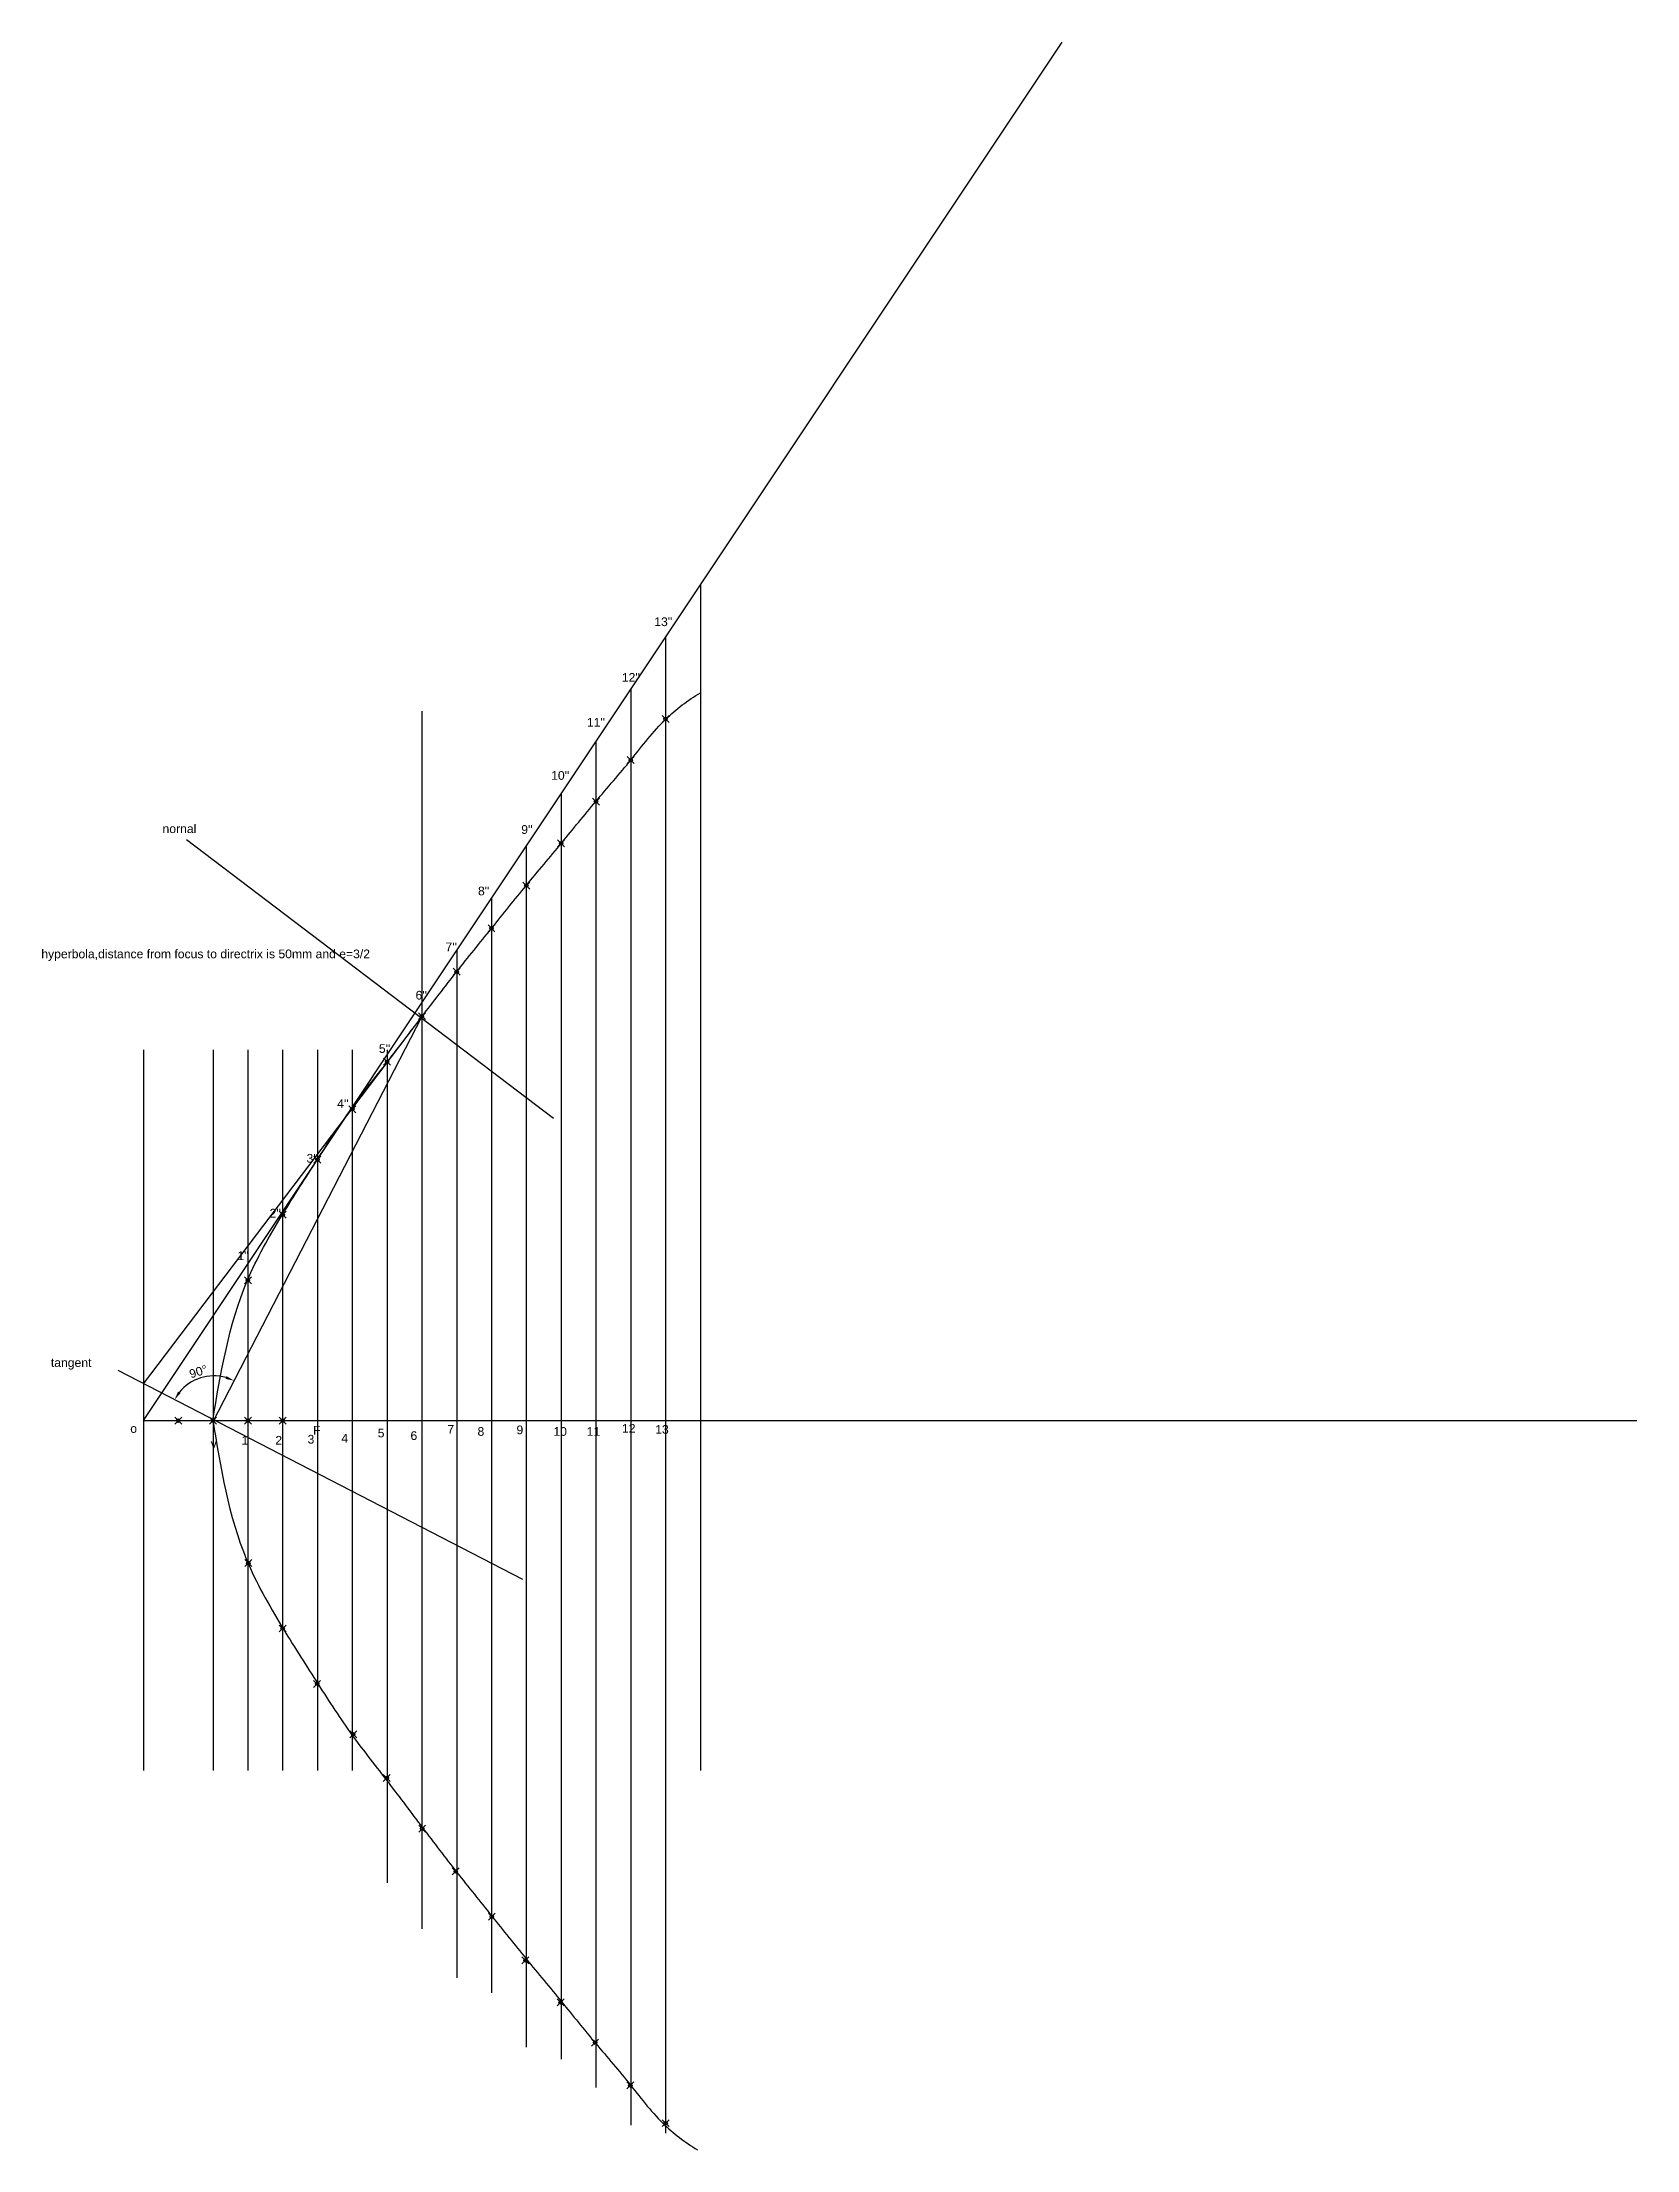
# Model space of a CAD drawing. Header units: millimetres. Extents: x 70 to 528, y -26 to 580.
import ezdxf

# ---------------------------------------------------------------- set-up
doc = ezdxf.new("R2010")
doc.units = ezdxf.units.MM
doc.header["$PDMODE"] = 35
doc.styles.get("Standard").update_dxf_attribs({"font": 'arial.ttf'})
doc.dimstyles.new('ISO-25', dxfattribs={"dimtxt": 2.5, "dimasz": 2.5, "dimexe": 1.25, "dimexo": 0.625, "dimtad": 1, "dimtxsty": 'Standard', "dimcen": 2.5, "dimadec": 0, "dimazin": 0, "dimtfac": 1, "dimtmove": 0, "dimatfit": 3, "dimfxl": 1, "dimarcsym": 0})

# ---------------------------------------------------------------- blocks, each defined once
blk = doc.blocks.new('*D2')
at = {"color": 0, "lineweight": -2, "transparency": 16777216}
blk.add_arc((118.91, 183.74), 12.72, 73.99311, 141.43865, dxfattribs=at)
at = {"color": 0, "transparency": 16777216}
for points in [[(122.57, 196.36), (122.27, 195.59), (124.74, 195.05)], [(109.31, 191.45), (108.62, 191.9), (107.61, 189.58)]]:
    blk.add_solid(points, dxfattribs=at)
at = {"layer": 'Defpoints', "color": 0, "transparency": 16777216}
for p in [(178.68, 299.62), (91.38, 197.94), (118.31, 196.45), (118.68, 183.3), (207.71, 137.94)]:
    blk.add_point(p, dxfattribs=at)
at = {"color": 0, "transparency": 16777216, "insert": (114.46, 197.67), "char_height": 2.5, "attachment_point": 5, "rotation": 17.71588}
blk.add_mtext('90°', dxfattribs=at)

msp = doc.modelspace()

# ---------------------------------------------------------------- linework, layer by layer
for p, q in [((98.682, 183.589), (362.661, 579.556)), ((258.682, 423.589), (258.682, 83.128)), ((248.682, 408.589), (248.682, -21.039)), ((238.682, 393.589), (238.682, -18.821)), ((178.682, 387.429), (178.682, 37.625)), ((228.682, 378.589), (228.682, -7.984)), ((218.682, 363.589), (218.682, 0.204)), ((208.682, 348.589), (208.682, 3.575)), ((198.682, 333.589), (198.682, 19.228)), ((188.682, 318.589), (188.682, 23.563)), ((98.682, 290.07), (98.682, 83.128)), ((118.682, 290.07), (118.682, 83.128)), ((128.682, 290.07), (128.682, 83.128)), ((138.682, 290.07), (138.682, 83.128)), ((148.682, 290.07), (148.682, 83.128)), ((148.682, 290.07), (148.682, 83.128)), ((158.682, 290.07), (158.682, 83.128)), ((168.682, 290.07), (168.682, 50.87)), ((98.682, 183.589), (527.728, 183.589))]:
    msp.add_line(p, q)
at = {"color": 7}
for p, q in [((216.512, 270.424), (111.067, 350.424)), ((98.682, 194.179), (178.682, 299.625)), ((118.682, 183.298), (178.682, 299.625)), ((207.709, 137.945), (91.382, 197.945))]:
    msp.add_line(p, q, dxfattribs=at)
at = {"color": 3}
for points in [[(118.598, 183.561), (120.887, 197.317), (124.369, 218.24), (137.961, 242.03), (148.419, 258.184), (158.068, 273.181), (168.725, 286.475), (178.687, 299.671), (188.549, 312.491), (198.674, 324.924), (208.631, 337.391), (218.786, 349.392), (228.65, 361.601), (238.845, 373.19), (247.617, 384.903), (255.082, 390.507), (258.682, 392.693)], [(118.599, 183.814), (120.833, 170.049), (124.232, 149.112), (137.729, 125.267), (148.122, 109.072), (157.712, 94.037), (168.315, 80.7), (178.225, 67.465), (188.036, 54.605), (198.111, 42.133), (208.018, 29.626), (218.125, 17.585), (227.94, 5.336), (238.089, -6.293), (246.815, -18.041), (254.258, -23.674), (257.849, -25.875)]]:
    msp.add_open_spline(points, degree=3, knots=[0, 0, 0, 0, 41.3646577, 62.915691, 81.5007339, 99.2122116, 116.3367947, 132.5778484, 148.8219818, 164.8540583, 180.6774561, 196.6834192, 212.017803, 227.7403185, 243.0522661, 255.5854861, 255.5854861, 255.5854861, 255.5854861], dxfattribs=at)
for p in [(248.682, 385.145), (238.682, 373.325), (228.682, 361.423), (218.682, 349.42), (208.682, 337.293), (198.682, 325.01), (188.682, 312.527), (178.682, 299.778), (168.682, 286.666), (158.682, 273.032), (148.682, 258.589), (138.682, 242.75), (128.682, 223.9), (108.682, 183.589), (118.682, 183.589), (128.682, 183.589), (138.682, 183.589)]:
    msp.add_point(p)
at = {"color": 7}
for p in [(128.8, 142.68), (138.69, 123.879), (148.579, 107.971), (158.951, 93.51), (168.599, 80.976), (178.76, 66.387), (188.408, 54.094), (198.78, 41.079), (208.428, 28.545), (218.559, 16.494), (228.449, 4.924), (238.579, -7.368), (248.71, -18.215)]:
    msp.add_point(p, dxfattribs=at)

# ---------------------------------------------------------------- texts
for s, p in [("13''", (245.444, 411.823)), ("12''", (236.127, 395.829)), ("11''", (226.094, 382.938)), ("10''", (215.821, 367.661)), ("9''", (207.221, 352.144)), ("8''", (194.799, 334.48)), ("7''", (185.474, 318.424)), ("6''", (176.858, 304.542)), ("5''", (166.329, 289.228)), ("4''", (154.346, 273.424)), ("3''", (145.529, 257.701)), ("2''", (134.928, 241.931)), ("1''", (125.67, 229.697)), ('F', (147.423, 179.588)), ('7', (185.997, 179.829)), ('8', (194.657, 179.232)), ('9', (205.856, 179.68)), ('10', (216.457, 179.232)), ('11', (226.013, 179.232)), ('12', (236.167, 180.127)), ('13', (245.723, 179.829)), ('v', (118.015, 175.719)), ('1', (126.868, 176.696)), ('2', (136.574, 176.696)), ('3', (145.831, 176.994)), ('4', (155.537, 177.292)), ('5', (165.989, 178.784)), ('6', (175.395, 178.038))]:
    msp.add_text(s, height=2.5).set_placement(p)
for s, p in [('nornal', (104.172, 352.371)), ('tangent', (72.086, 199.01)), ('o', (94.894, 180.081))]:
    msp.add_text(s, height=2.5, dxfattribs=at).set_placement(p)
at = {"insert": (69.342, 318.907), "char_height": 2.5, "attachment_point": 1}
msp.add_mtext_dynamic_manual_height_columns('hyperbola,distance from focus to directrix is 50mm and e=3/2', width=764.99749, gutter_width=12.5, heights=[0], dxfattribs=at)

# ---------------------------------------------------------------- dimensions: what is measured, and where the dimension line sits
at = {"color": 7}
dim = msp.add_angular_dim_2l(base=(118.31, 196.453), line1=((207.709, 137.945), (91.382, 197.945)), line2=((118.682, 183.298), (178.682, 299.625)), dimstyle='ISO-25', dxfattribs=at)
dim.commit()
dim.dimension.update_dxf_attribs({"geometry": '*D2', "text_midpoint": (114.463, 197.675)})

doc.saveas('drawing.dxf')
